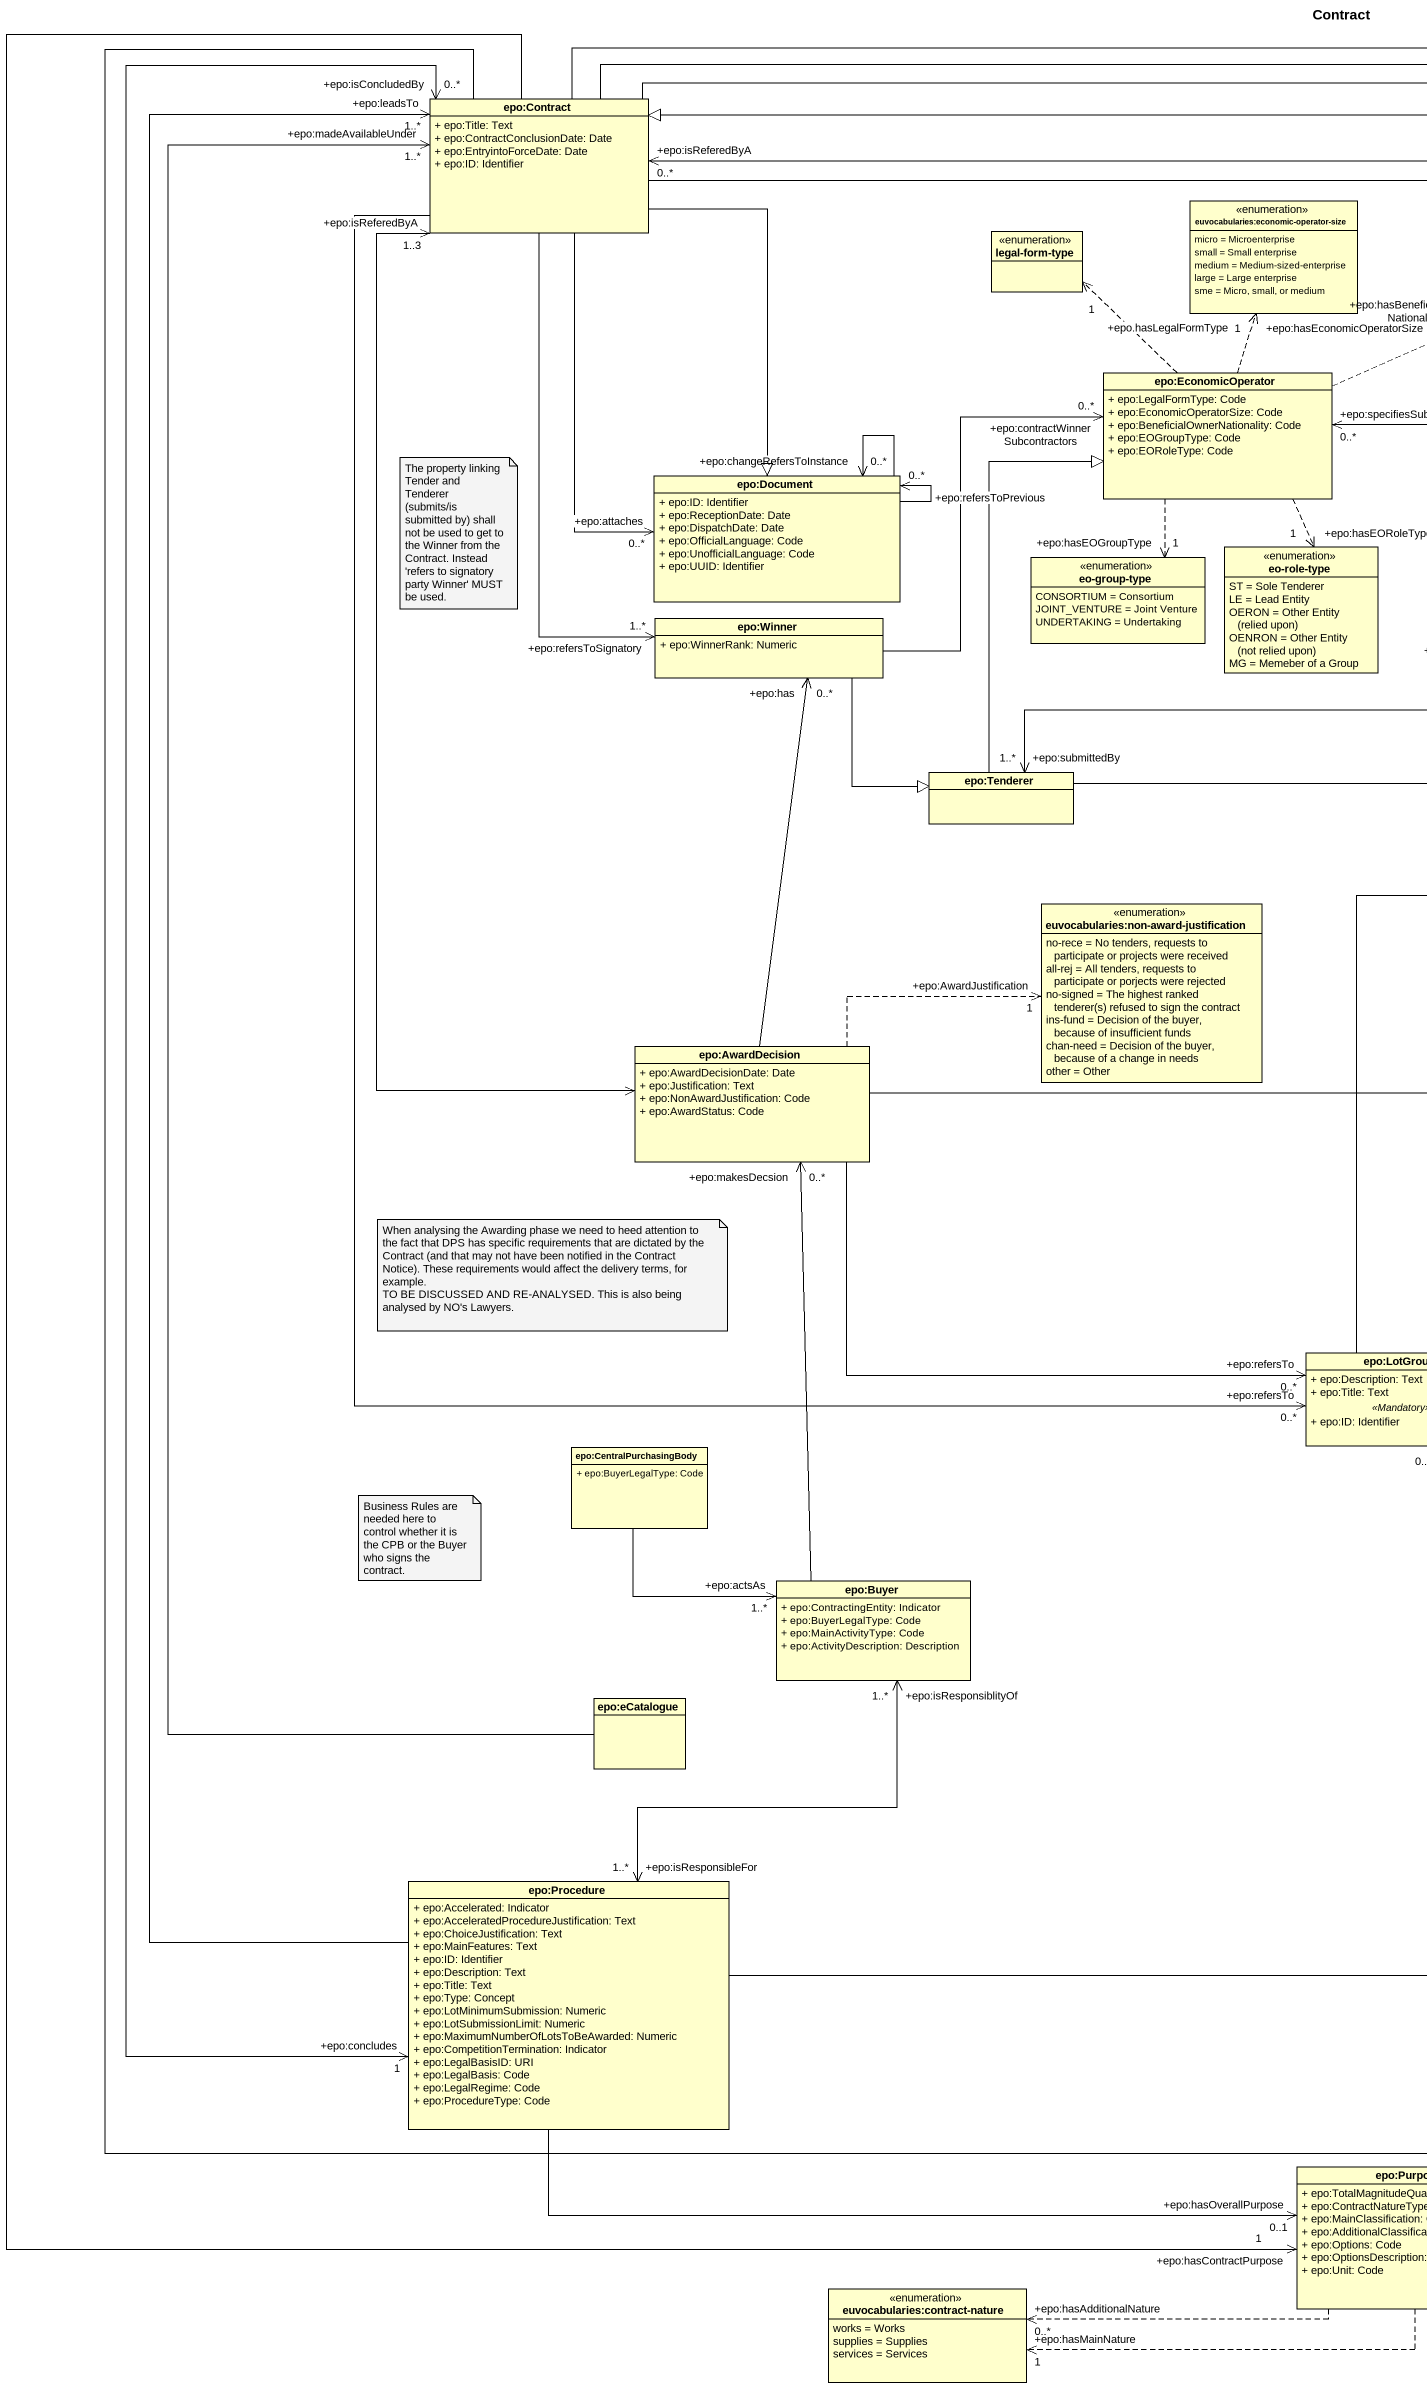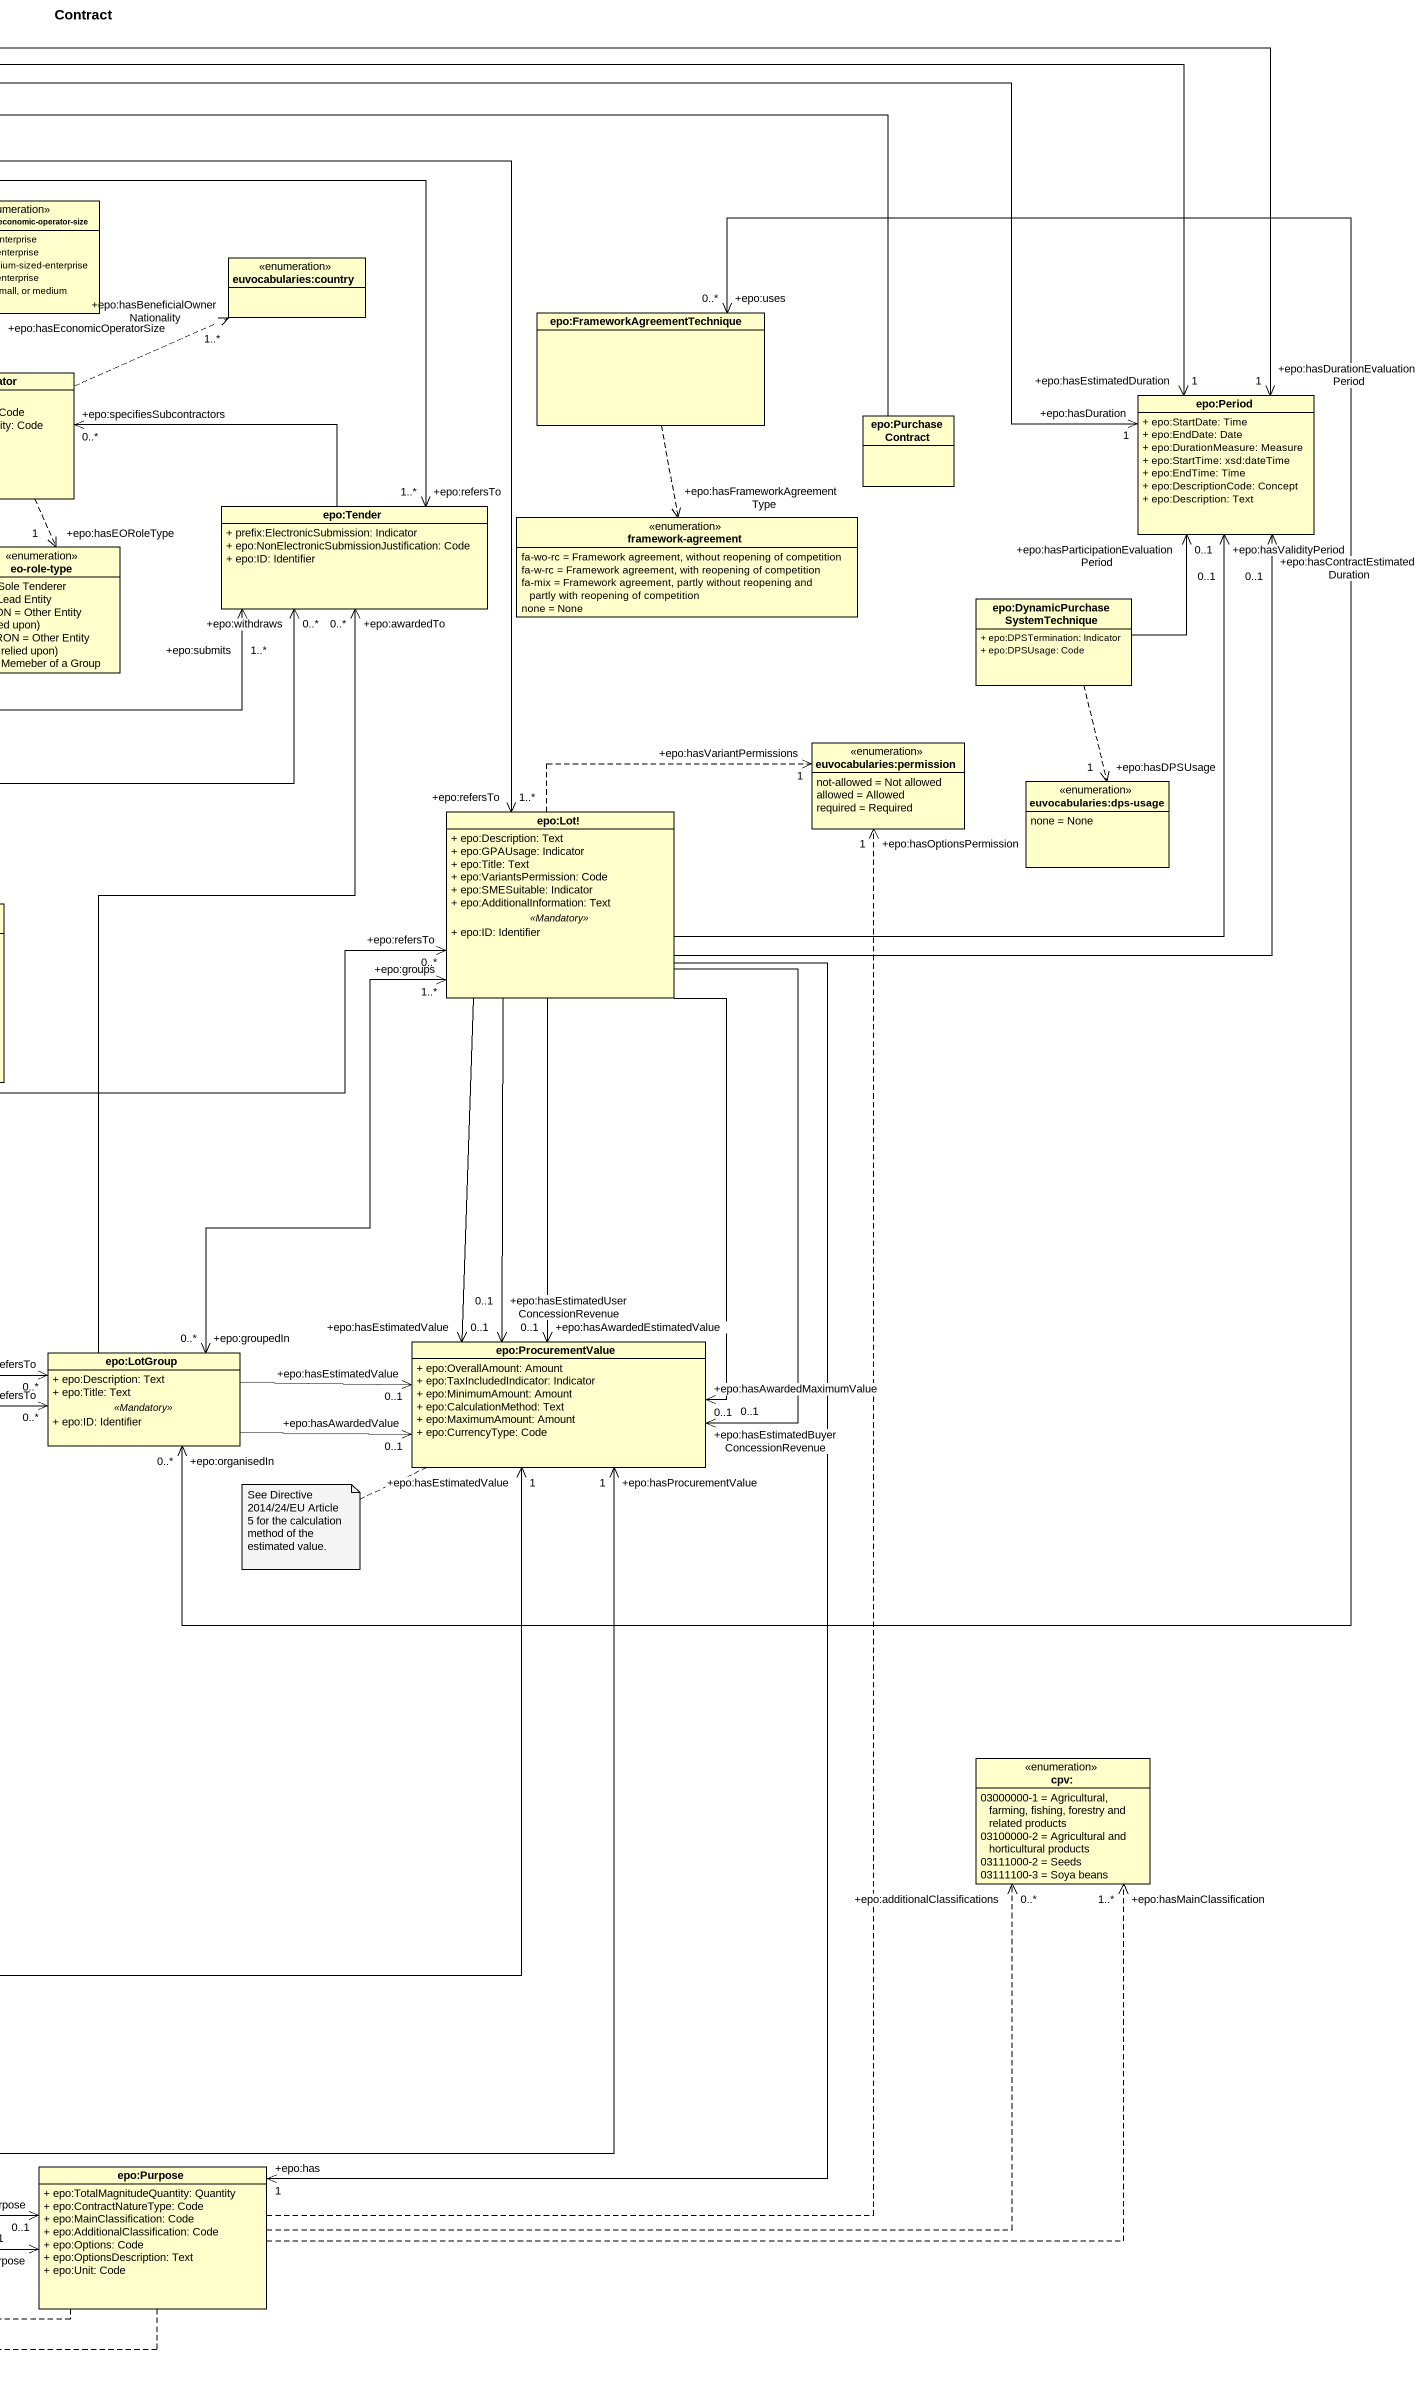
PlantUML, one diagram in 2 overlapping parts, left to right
@startuml
title Contract
hide circle
hide empty members
skinparam classAttributeIconSize 0
class "epo:Contract" as epo_Contract {
  + epo:Title: Text
  + epo:ContractConclusionDate: Date
  + epo:EntryintoForceDate: Date
  + epo:ID: Identifier
}
enum "euvocabularies:economic-operator-size" as euvocabularies_economic {
  micro = Microenterprise
  small = Small enterprise
  medium = Medium-sized-enterprise
  large = Large enterprise
  sme = Micro, small, or medium
}
enum "legal-form-type" as legal_form_type
enum "euvocabularies:country" as euvocabularies_country
class "epo:FrameworkAgreementTechnique" as epo_FrameworkAgreementTechni
class "epo:EconomicOperator" as epo_EconomicOperator {
  + epo:LegalFormType: Code
  + epo:EconomicOperatorSize: Code
  + epo:BeneficialOwnerNationality: Code
  + epo:EOGroupType: Code
  + epo:EORoleType: Code
}
class "epo:Period" as epo_Period {
  + epo:StartDate: Time
  + epo:EndDate: Date
  + epo:DurationMeasure: Measure
  + epo:StartTime: xsd:dateTime
  + epo:EndTime: Time
  + epo:DescriptionCode: Concept
  + epo:Description: Text
}
class "epo:PurchaseContract" as epo_PurchaseContract
class "epo:Document" as epo_Document {
  + epo:ID: Identifier
  + epo:ReceptionDate: Date
  + epo:DispatchDate: Date
  + epo:OfficialLanguage: Code
  + epo:UnofficialLanguage: Code
  + epo:UUID: Identifier
}
class "epo:Tender" as epo_Tender {
  + prefix:ElectronicSubmission: Indicator
  + epo:NonElectronicSubmissionJustification: Code
  + epo:ID: Identifier
}
enum "framework-agreement" as framework_agreement {
  fa-wo-rc = Framework agreement, without reopening of competition
  fa-w-rc = Framework agreement, with reopening of competition
  fa-mix = Framework agreement, partly without reopening and partly with reopening of competition
  none = None
}
enum "eo-group-type" as eo_group_type {
  CONSORTIUM = Consortium
  JOINT_VENTURE = Joint Venture
  UNDERTAKING = Undertaking
}
enum "eo-role-type" as eo_role_type {
  ST = Sole Tenderer
  LE = Lead Entity
  {field} OERON = Other Entity (relied upon)
  {field} OENRON = Other Entity (not relied upon)
  MG = Memeber of a Group
}
class "epo:Winner" as epo_Winner {
  + epo:WinnerRank: Numeric
}
class "epo:DynamicPurchaseSystemTechnique" as epo_DynamicPurchaseSystemTec {
  + epo:DPSTermination: Indicator
  + epo:DPSUsage: Code
}
class "epo:Tenderer" as epo_Tenderer
enum "euvocabularies:permission" as euvocabularies_permission {
  not-allowed = Not allowed
  allowed = Allowed
  required = Required
}
class "epo:Lot!" as epo_Lot {
  + epo:Description: Text
  + epo:GPAUsage: Indicator
  + epo:Title: Text
  + epo:VariantsPermission: Code
  + epo:SMESuitable: Indicator
  + epo:AdditionalInformation: Text
  .. <<Mandatory>> ..
  + epo:ID: Identifier
}
enum "euvocabularies:dps-usage" as euvocabularies_dps_usage {
  none = None
}
enum "euvocabularies:non-award-justification" as euvocabularies_non_award {
  no-rece = No tenders, requests to participate or projects were received
  all-rej = All tenders, requests to participate or porjects were rejected
  {field} no-signed = The highest ranked tenderer(s) refused to sign the contract
  ins-fund = Decision of the buyer, because of insufficient funds
  chan-need = Decision of the buyer, because of a change in needs
  other = Other
}
class "epo:AwardDecision" as epo_AwardDecision {
  + epo:AwardDecisionDate: Date
  + epo:Justification: Text
  + epo:NonAwardJustification: Code
  + epo:AwardStatus: Code
}
class "epo:LotGroup" as epo_LotGroup {
  + epo:Description: Text
  + epo:Title: Text
  .. <<Mandatory>> ..
  + epo:ID: Identifier
}
class "epo:ProcurementValue" as epo_ProcurementValue {
  + epo:OverallAmount: Amount
  + epo:TaxIncludedIndicator: Indicator
  + epo:MinimumAmount: Amount
  + epo:CalculationMethod: Text
  + epo:MaximumAmount: Amount
  + epo:CurrencyType: Code
}
class "epo:CentralPurchasingBody" as epo_CentralPurchasingBody {
  + epo:BuyerLegalType: Code
}
class "epo:Buyer" as epo_Buyer {
  + epo:ContractingEntity: Indicator
  + epo:BuyerLegalType: Code
  + epo:MainActivityType: Code
  + epo:ActivityDescription: Description
}
class "epo:eCatalogue" as epo_eCatalogue
enum "cpv:" as cpv {
  03000000-1 = Agricultural, farming, fishing, forestry and related products
  03100000-2 = Agricultural and horticultural products
  03111000-2 = Seeds
  03111100-3 = Soya beans
}
class "epo:Procedure" as epo_Procedure {
  + epo:Accelerated: Indicator
  + epo:AcceleratedProcedureJustification: Text
  + epo:ChoiceJustification: Text
  + epo:MainFeatures: Text
  + epo:ID: Identifier
  + epo:Description: Text
  + epo:Title: Text
  + epo:Type: Concept
  + epo:LotMinimumSubmission: Numeric
  + epo:LotSubmissionLimit: Numeric
  + epo:MaximumNumberOfLotsToBeAwarded: Numeric
  + epo:CompetitionTermination: Indicator
  + epo:LegalBasisID: URI
  + epo:LegalBasis: Code
  + epo:LegalRegime: Code
  + epo:ProcedureType: Code
}
class "epo:Purpose" as epo_Purpose {
  + epo:TotalMagnitudeQuantity: Quantity
  + epo:ContractNatureType: Code
  + epo:MainClassification: Code
  + epo:AdditionalClassification: Code
  + epo:Options: Code
  + epo:OptionsDescription: Text
  + epo:Unit: Code
}
enum "euvocabularies:contract-nature" as euvocabularies_contract {
  works = Works
  supplies = Supplies
  services = Services
}
epo_Contract -right-> "+epo:hasDuration\n1" epo_Period
epo_Contract -right-> "+epo:hasEstimatedDuration\n1" epo_Period
epo_Contract -right-> "+epo:hasDurationEvaluationPeriod\n1" epo_Period
epo_Contract --> "+epo:attaches\n0..*" epo_Document
epo_Contract --|> epo_Document
epo_Contract -right-> "+epo:refersTo\n1..*" epo_Tender
epo_Contract --> "+epo:refersToSignatory\n1..*" epo_Winner
epo_Contract "+epo:isReferedByA\n0..*" <-right-> "+epo:refersTo\n1..*" epo_Lot
epo_Contract --> "+epo:refersTo\n0..*" epo_LotGroup
epo_Contract --> "+epo:hasProcurementValue\n1" epo_ProcurementValue
epo_Contract --> "+epo:hasContractPurpose\n1" epo_Purpose
epo_FrameworkAgreementTechni ..> "+epo:hasFrameworkAgreementType" framework_agreement
epo_FrameworkAgreementTechni "+epo:uses\n0..*" <--> "+epo:organisedIn\n0..*" epo_LotGroup
epo_EconomicOperator .up.> "+epo:hasEconomicOperatorSize\n1" euvocabularies_economic
epo_EconomicOperator .up.> "+epo.hasLegalFormType\n1" legal_form_type
epo_EconomicOperator .right.> "+epo:hasBeneficialOwnerNationality\n1..*" euvocabularies_country
epo_EconomicOperator ..> "+epo:hasEOGroupType\n1" eo_group_type
epo_EconomicOperator ..> "+epo:hasEORoleType\n1" eo_role_type
epo_PurchaseContract -left-|> epo_Contract
epo_Document --> "+epo:changeRefersToInstance\n0..*" epo_Document
epo_Document --> "+epo:refersToPrevious\n0..*" epo_Document
epo_Tender -left-> "+epo:specifiesSubcontractors\n0..*" epo_EconomicOperator
epo_Winner -right-> "+epo:contractWinnerSubcontractors\n0..*" epo_EconomicOperator
epo_Winner --|> epo_Tenderer
epo_DynamicPurchaseSystemTec -up-> "+epo:hasParticipationEvaluationPeriod\n0..1" epo_Period
epo_DynamicPurchaseSystemTec ..> "+epo:hasDPSUsage\n1" euvocabularies_dps_usage
epo_Tenderer -up-|> epo_EconomicOperator
epo_Tenderer -right-> "+epo:withdraws\n0..*" epo_Tender
epo_Tenderer "+epo:submittedBy\n1..*" <-right-> "+epo:submits\n1..*" epo_Tender
epo_Lot -up-> "+epo:hasValidityPeriod\n0..1" epo_Period
epo_Lot -up-> "+epo:hasContractEstimatedDuration\n0..1" epo_Period
epo_Lot .right.> "+epo:hasVariantPermissions\n1" euvocabularies_permission
epo_Lot "+epo:groups\n1..*" <--> "+epo:groupedIn\n0..*" epo_LotGroup
epo_Lot --> "+epo:hasAwardedEstimatedValue\n0..1" epo_ProcurementValue
epo_Lot --> "+epo:hasEstimatedValue\n0..1" epo_ProcurementValue
epo_Lot --> "+epo:hasEstimatedUserConcessionRevenue\n0..1" epo_ProcurementValue
epo_Lot --> "+epo:hasEstimatedBuyerConcessionRevenue\n0..1" epo_ProcurementValue
epo_Lot --> "+epo:hasAwardedMaximumValue\n0..1" epo_ProcurementValue
epo_Lot --> "+epo:has\n1" epo_Purpose
epo_AwardDecision <-up-> "+epo:isReferedByA\n1..3" epo_Contract
epo_AwardDecision -up-> "+epo:has\n0..*" epo_Winner
epo_AwardDecision -right-> "+epo:refersTo\n0..*" epo_Lot
epo_AwardDecision .right.> "+epo:AwardJustification\n1" euvocabularies_non_award
epo_AwardDecision -right-> "+epo:refersTo\n0..*" epo_LotGroup
epo_LotGroup -up-> "+epo:awardedTo\n0..*" epo_Tender
epo_LotGroup -right-> "+epo:hasAwardedValue\n0..1" epo_ProcurementValue
epo_LotGroup -right-> "+epo:hasEstimatedValue\n0..1" epo_ProcurementValue
epo_CentralPurchasingBody --> "+epo:actsAs\n1..*" epo_Buyer
epo_Buyer -up-> "+epo:makesDecsion\n0..*" epo_AwardDecision
epo_eCatalogue -up-> "+epo:madeAvailableUnder\n1..*" epo_Contract
epo_Procedure -up-> "+epo:leadsTo\n1..*" epo_Contract
epo_Procedure "+epo:concludes\n1" <-up-> "+epo:isConcludedBy\n0..*" epo_Contract
epo_Procedure -right-> "+epo:hasEstimatedValue\n1" epo_ProcurementValue
epo_Procedure "+epo:isResponsibleFor\n1..*" <-up-> "+epo:isResponsiblityOf\n1..*" epo_Buyer
epo_Procedure -right-> "+epo:hasOverallPurpose\n0..1" epo_Purpose
epo_Purpose .up.> "+epo:hasOptionsPermission\n1" euvocabularies_permission
epo_Purpose .right.> "+epo:hasMainClassification\n1..*" cpv
epo_Purpose .right.> "+epo:additionalClassifications\n0..*" cpv
epo_Purpose .left.> "+epo:hasMainNature\n1" euvocabularies_contract
epo_Purpose .left.> "+epo:hasAdditionalNature\n0..*" euvocabularies_contract
note as N1
  The property linking Tender and Tenderer (submits/is submitted by) shall not be used to get to the Winner from the Contract. Instead 'refers to signatory party Winner' MUST be used.
end note
note as N2
  When analysing the Awarding phase we need to heed attention to the fact that DPS has specific requirements that are dictated by the Contract (and that may not have been notified in the Contract Notice). These requirements would affect the delivery terms, for example.
  TO BE DISCUSSED AND RE-ANALYSED. This is also being analysed by NO's Lawyers.
end note
note as N3
  Business Rules are needed here to control whether it is the CPB or the Buyer who signs the contract.
end note
note left of epo_ProcurementValue : See Directive 2014/24/EU Article 5 for the calculation method of the estimated value.
@enduml
